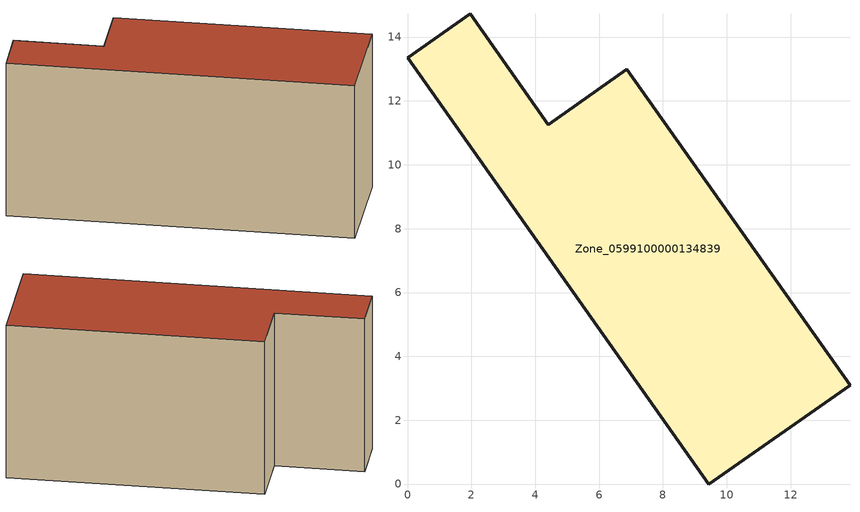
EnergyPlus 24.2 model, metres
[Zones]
Zone_0599100000134839
 floor ground (C_G): 9.43,0 0,13.35 1.96,14.73 4.4,11.26 6.86,12.99 13.86,3.1 z0
 wall outside (C_F): 4.4,11.26 1.96,14.73 0,13.35 9.43,0 13.86,3.1 6.86,12.99 4.4,11.26 z0:7.91
 roof outside (C_R): 13.86,3.1 6.86,12.99 4.4,11.26 1.96,14.73 0,13.35 9.43,0 z7.91
[BUILDING]
Pand.0599100000134839: North Axis=0; Terrain=City; Loads Convergence Tolerance Value=0.04; Temperature Convergence Tolerance Value=0.4; Solar Distribution=FullExterior; Maximum Number of Warmup Days=25; Minimum Number of Warmup Days=1
[Site:Location]
Rotterdam.The.Hague.AP_ZH_NLD Design_Conditions: Latitude=51.96; Longitude=4.45; Time Zone=1; Elevation=-4.5
[SITE:GROUNDTEMPERATURE:BUILDINGSURFACE]
18, 18, 18, 18, 18, 18, 18, 18, 18, 18, 18, 18
[MATERIAL] Thermal Absorptance=0.9; Solar Absorptance=0.7; Visible Absorptance=0.7
Name | Roughness | Thickness | Conductivity | Density | Specific Heat
G.TI.1975-1991 | MediumSmooth | 0.15 | 0.288461 | 540 | 1210
F.TI.1975-1991 | Rough | 0.3 | 0.230769 | 1920 | 840
R.TI.1975-1991 | MediumRough | 0.2 | 0.153846 | 1500 | 1000
[CONSTRUCTION]
C_G: G.TI.1975-1991
C_F: F.TI.1975-1991
C_R: R.TI.1975-1991
[ZONE]
Zone_0599100000134839: Type=1; Multiplier=1; Ceiling Height=Autocalculate; Volume=Autocalculate; Floor Area=autocalculate; Part of Total Floor Area=Yes
[ZONEINFILTRATION:DESIGNFLOWRATE]
Infil_Zone_0599100000134839: Zone or ZoneList or Space or SpaceList=Zone_0599100000134839; Schedule=AlwaysOn; Design Flow Rate Calculation Method=Flow/Area; Flow Rate per Floor Area=0.003; Constant Term Coefficient=1; Temperature Term Coefficient=0; Velocity Term Coefficient=0; Velocity Squared Term Coefficient=0
[HVACTEMPLATE:ZONE:IDEALLOADSAIRSYSTEM]
Zone_0599100000134839: Maximum Heating Supply Air Temperature=50; Minimum Cooling Supply Air Temperature=13; Maximum Heating Supply Air Humidity Ratio=0.0156; Minimum Cooling Supply Air Humidity Ratio=0.0077; Heating Limit=NoLimit; Cooling Limit=NoLimit; Dehumidification Control Type=ConstantSensibleHeatRatio; Cooling Sensible Heat Ratio=0.7; Dehumidification Setpoint=60; Humidification Control Type=None; Humidification Setpoint=30; Outdoor Air Method=None; Outdoor Air Flow Rate per Person=0.00944; Outdoor Air Flow Rate per Zone Floor Area=0; Outdoor Air Flow Rate per Zone=0; Demand Controlled Ventilation Type=None; Outdoor Air Economizer Type=NoEconomizer; Heat Recovery Type=None; Sensible Heat Recovery Effectiveness=0.7; Latent Heat Recovery Effectiveness=0.65
[ZONECONTROL:THERMOSTAT]
ThermostatControl_Zone_0599100000134839: Zone or ZoneList=Zone_0599100000134839; Control Type Schedule=DualSetpointControlType; Control 1=Thermostat_Zone_0599100000134839; Temperature Difference Between Cutout And Setpoint=0
[THERMOSTATSETPOINT:DUALSETPOINT]
Thermostat_Zone_0599100000134839: Heating Setpoint Temperature Schedule=HeatingSetpoint_Zone_0599100000134839; Cooling Setpoint Temperature Schedule=CoolingSetpoint_Zone_0599100000134839
[SCHEDULE:COMPACT]
HeatingSetpoint_Zone_0599100000134839: Through: 12/31, For: AllDays, Until: 24:00, 21
CoolingSetpoint_Zone_0599100000134839: Through: 12/31, For: AllDays, Until: 24:00, 24
DualSetpointControlType: Through: 12/31, For: AllDays, Until: 24:00, 4
AlwaysOn: Through: 12/31, For: AllDays, Until: 24:00, 1
